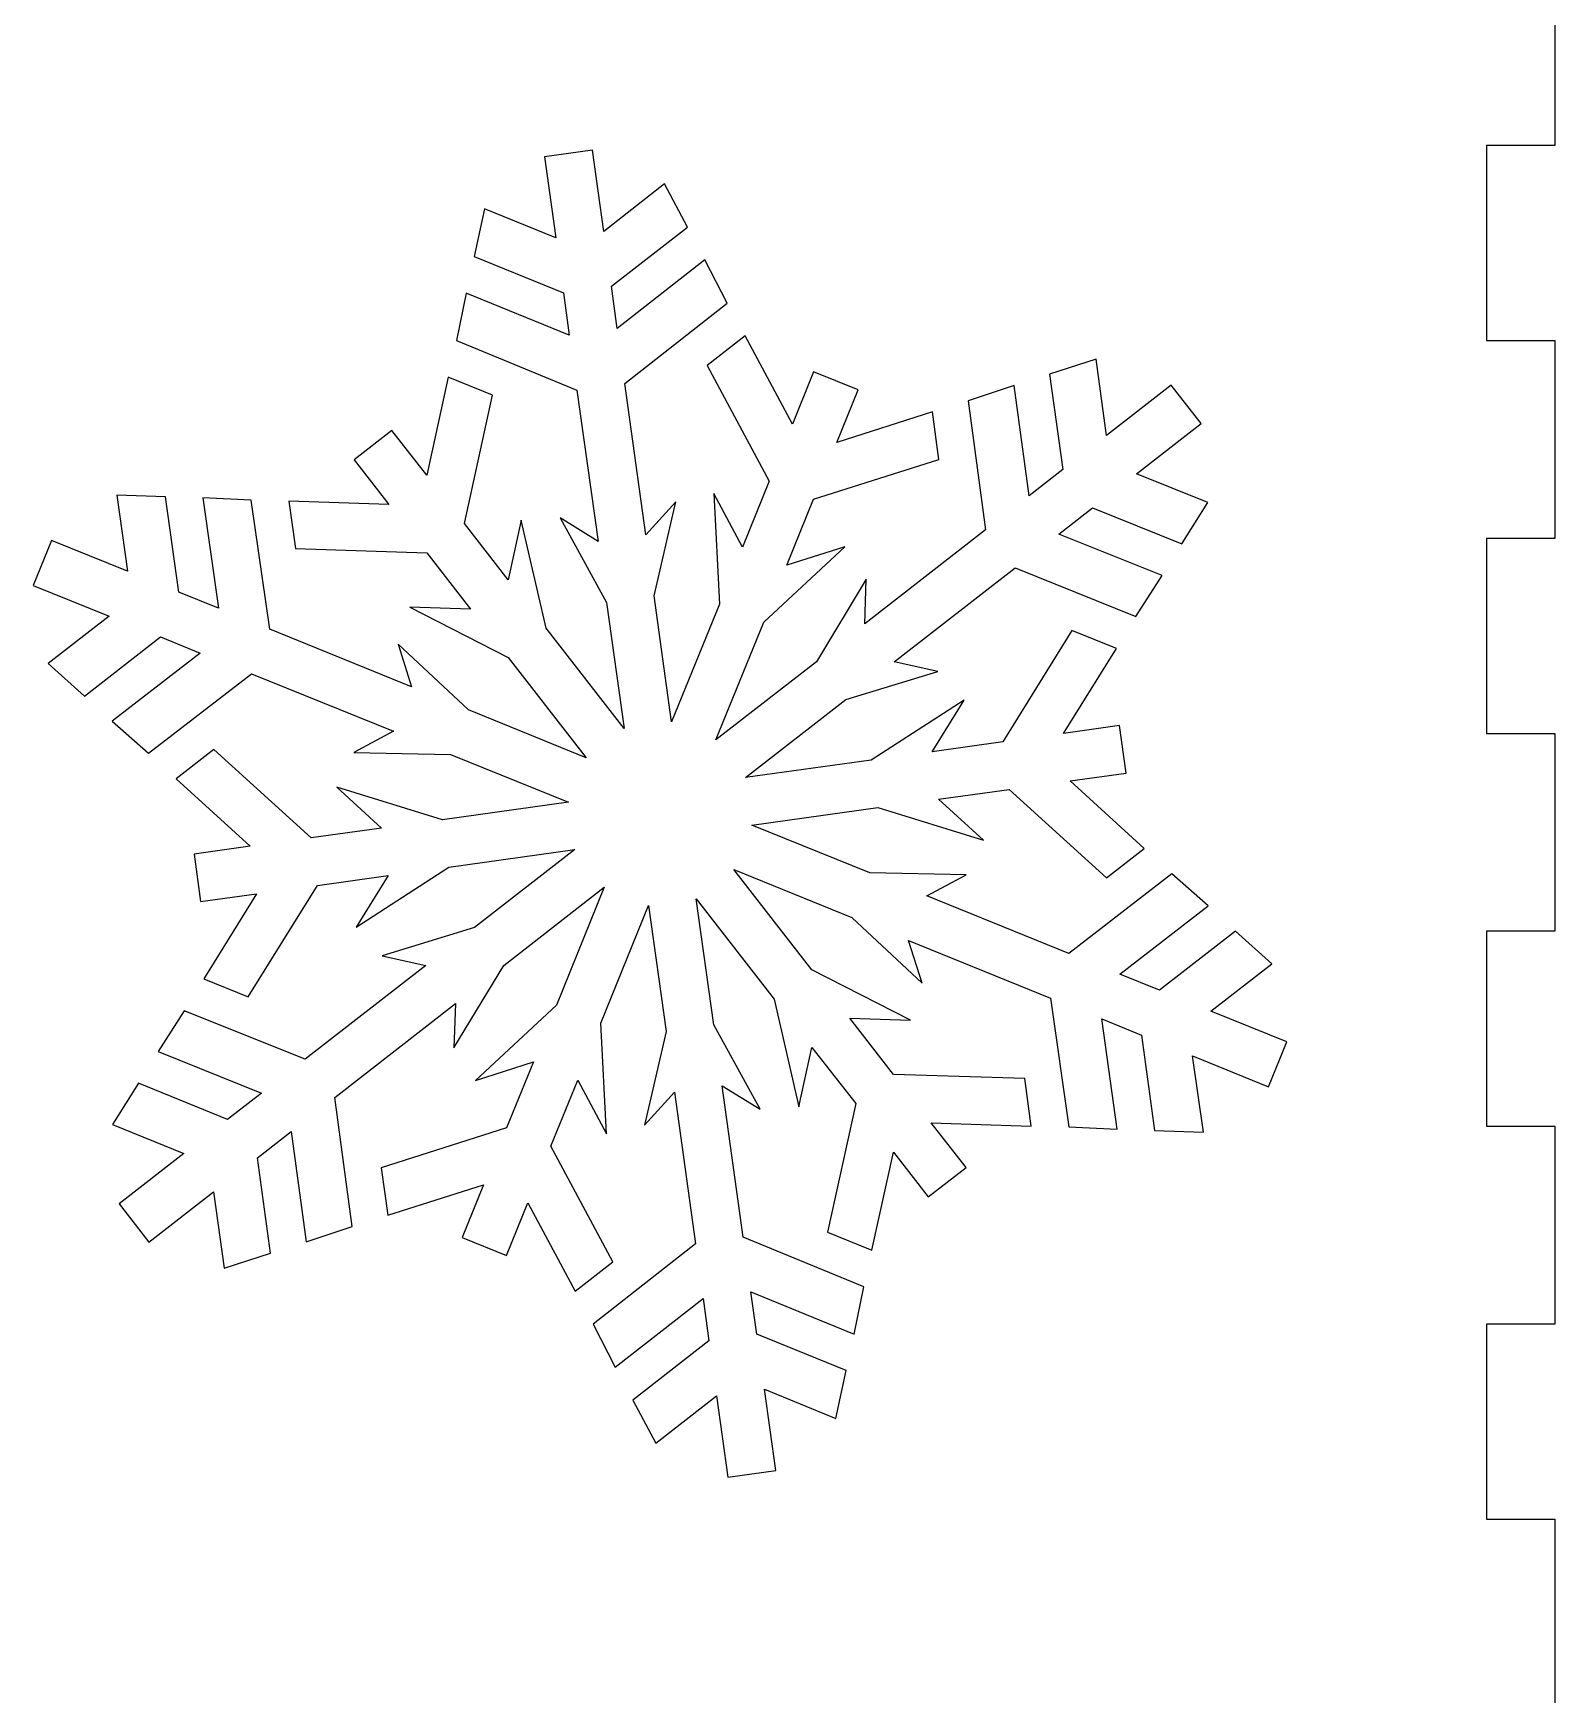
# Model space of a CAD drawing. Extents: x 0.2 to 23.8, y -15.9 to -0.1.
# Drawn here: x 13.368 to 16.157, y -9.588 to -6.542 of the extents above; entities that cross this region are included whole.
import ezdxf

# ---------------------------------------------------------------- set-up
doc = ezdxf.new("R2010")
doc.units = 0
doc.layers.add('LAYER_1', color=7, linetype='CONTINUOUS')

msp = doc.modelspace()

# ---------------------------------------------------------------- linework, layer by layer
at = {"layer": 'LAYER_1', "color": 250}
for points in [[(16.1568, -6.3856), (16.1568, -6.748), (16.0318, -6.748), (16.0318, -7.1056), (16.1568, -7.1056), (16.1568, -7.468), (16.0318, -7.468), (16.0318, -7.8256), (16.1568, -7.8256), (16.1568, -8.188), (16.0318, -8.188), (16.0318, -8.5456), (16.1568, -8.5456), (16.1568, -8.908), (16.0318, -8.908), (16.0318, -9.2656), (16.1568, -9.2656), (16.1568, -9.628)], [(15.666, -8.3908), (15.5266, -8.3344), (15.6383, -8.2478), (15.5718, -8.1878), (15.4325, -8.2962), (15.3599, -8.2668), (15.5213, -8.1418), (15.4547, -8.083), (15.2659, -8.2287), (15.0059, -8.1234), (15.078, -8.0848), (14.9015, -8.0811), (14.6852, -7.9934), (14.9159, -7.9614), (15.1099, -8.021), (15.0275, -7.9459), (15.1568, -7.928), (15.335, -8.0902), (15.4043, -8.0362), (15.2684, -7.9125), (15.3712, -7.8982), (15.3592, -7.8112), (15.2565, -7.8255), (15.3534, -7.6697), (15.2719, -7.6367), (15.1449, -7.841), (15.0156, -7.859), (15.0744, -7.7643), (14.904, -7.8745), (14.6735, -7.9065), (14.8574, -7.7635), (15.0262, -7.7118), (14.9463, -7.6944), (15.1678, -7.5222), (15.3891, -7.6109), (15.4372, -7.5363), (15.2478, -7.46), (15.3097, -7.4119), (15.4733, -7.4783), (15.5208, -7.4024), (15.3899, -7.3496), (15.5085, -7.2573), (15.4538, -7.187), (15.3354, -7.2794), (15.3162, -7.1394), (15.2309, -7.167), (15.2552, -7.3417), (15.1934, -7.39), (15.1658, -7.1878), (15.0817, -7.216), (15.1134, -7.4523), (14.8923, -7.6247), (14.8949, -7.5429), (14.8034, -7.694), (14.6193, -7.8374), (14.7069, -7.6216), (14.8555, -7.4834), (14.7492, -7.5173), (14.7984, -7.3963), (15.028, -7.3232), (15.016, -7.2362), (14.8408, -7.292), (14.8798, -7.1958), (14.7984, -7.1628), (14.7595, -7.2588), (14.6729, -7.097), (14.6036, -7.151), (14.7172, -7.3631), (14.6681, -7.4841), (14.6155, -7.386), (14.6257, -7.5884), (14.5381, -7.8041), (14.5062, -7.5734), (14.5459, -7.4012), (14.4907, -7.4618), (14.4524, -7.184), (14.6398, -7.0367), (14.5992, -6.9577), (14.4385, -7.0836), (14.4277, -7.0059), (14.5671, -6.8975), (14.5251, -6.8184), (14.4138, -6.9054), (14.3933, -6.7566), (14.305, -6.7686), (14.3257, -6.9174), (14.195, -6.8641), (14.1762, -6.9516), (14.3398, -7.018), (14.3506, -7.0957), (14.1616, -7.0184), (14.144, -7.1055), (14.3646, -7.1961), (14.4034, -7.4738), (14.3338, -7.4306), (14.4189, -7.5853), (14.4512, -7.8165), (14.3081, -7.6327), (14.2627, -7.4348), (14.2388, -7.5439), (14.1586, -7.4408), (14.2101, -7.2055), (14.1287, -7.1725), (14.0894, -7.352), (14.0256, -7.2701), (13.9563, -7.324), (14.02, -7.4058), (13.8366, -7.3997), (13.8487, -7.4868), (14.0893, -7.4945), (14.1695, -7.5976), (14.0581, -7.594), (14.2387, -7.6865), (14.3817, -7.8701), (14.1658, -7.7823), (14.0367, -7.6619), (14.0615, -7.7399), (13.8016, -7.6343), (13.7678, -7.3982), (13.6792, -7.3939), (13.7078, -7.5961), (13.6351, -7.5666), (13.6108, -7.3918), (13.5214, -7.3885), (13.5411, -7.5283), (13.4018, -7.4717), (13.3681, -7.5542), (13.5075, -7.6106), (13.3958, -7.6972), (13.4623, -7.7572), (13.6016, -7.6487), (13.6743, -7.6782), (13.5128, -7.8031), (13.5794, -7.8619), (13.7682, -7.7162), (14.0283, -7.8216), (13.956, -7.8602), (14.1326, -7.8639), (14.3489, -7.9516), (14.1182, -7.9836), (13.9243, -7.924), (14.0066, -7.999), (13.8773, -8.017), (13.6991, -7.8548), (13.6298, -7.9088), (13.7657, -8.0324), (13.6629, -8.0468), (13.6749, -8.1337), (13.7775, -8.1194), (13.6807, -8.2752), (13.7621, -8.3083), (13.8892, -8.104), (14.0185, -8.086), (13.9597, -8.1806), (14.13, -8.0705), (14.3606, -8.0385), (14.1767, -8.1814), (14.0079, -8.2331), (14.0878, -8.2506), (13.8664, -8.4228), (13.6449, -8.334), (13.5969, -8.4087), (13.7864, -8.4849), (13.7244, -8.5331), (13.5609, -8.4667), (13.5132, -8.5426), (13.6443, -8.5954), (13.5256, -8.6877), (13.5803, -8.758), (13.6988, -8.6656), (13.718, -8.8056), (13.8032, -8.778), (13.7789, -8.6032), (13.8407, -8.555), (13.8683, -8.7573), (13.9525, -8.7291), (13.9206, -8.4927), (14.1419, -8.3203), (14.1393, -8.402), (14.2308, -8.251), (14.4148, -8.1075), (14.3272, -8.3234), (14.1786, -8.4615), (14.2849, -8.4276), (14.2357, -8.5486), (14.0061, -8.6218), (14.0182, -8.7087), (14.1933, -8.653), (14.1543, -8.7492), (14.2357, -8.7822), (14.2746, -8.6861), (14.3611, -8.848), (14.4305, -8.7941), (14.317, -8.5819), (14.3661, -8.4608), (14.4187, -8.5592), (14.4085, -8.3566), (14.496, -8.1409), (14.5279, -8.3717), (14.4882, -8.5436), (14.5433, -8.4832), (14.5817, -8.761), (14.3941, -8.9083), (14.4349, -8.9872), (14.5957, -8.8614), (14.6064, -8.939), (14.4671, -9.0475), (14.509, -9.1266), (14.6204, -9.0396), (14.6409, -9.1884), (14.7291, -9.1763), (14.7083, -9.0275), (14.8392, -9.0809), (14.8579, -8.9933), (14.6943, -8.9269), (14.6835, -8.8493), (14.8725, -8.9266), (14.8902, -8.8396), (14.6695, -8.7489), (14.6307, -8.4712), (14.7003, -8.5144), (14.6153, -8.3596), (14.583, -8.1285), (14.7261, -8.3123), (14.7715, -8.5102), (14.7953, -8.4011), (14.8755, -8.5041), (14.824, -8.7395), (14.9054, -8.7725), (14.9446, -8.593), (15.0085, -8.6749), (15.0778, -8.621), (15.014, -8.5392), (15.1974, -8.5452), (15.1854, -8.4582), (14.9449, -8.4504), (14.8647, -8.3474), (14.9758, -8.3509), (14.7954, -8.2586), (14.6524, -8.075), (14.8682, -8.1626), (14.9974, -8.283), (14.9726, -8.2051), (15.2325, -8.3107), (15.2663, -8.5467), (15.355, -8.5511), (15.3264, -8.3489), (15.3991, -8.3784), (15.4233, -8.5532), (15.5128, -8.5565), (15.4931, -8.4167), (15.6323, -8.4732), (15.666, -8.3908)]]:
    msp.add_lwpolyline(points, dxfattribs=at)

doc.saveas('drawing.dxf')
